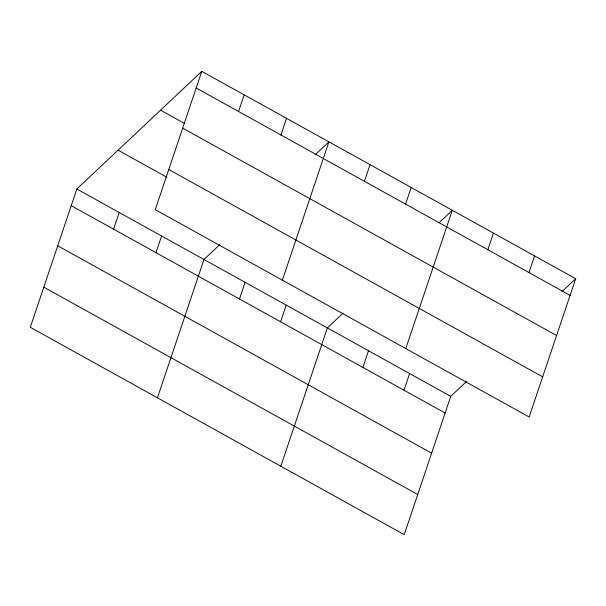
<?xml version="1.0" encoding="UTF-8"?>
<svg xmlns="http://www.w3.org/2000/svg" width="606" height="606" viewBox="0 0 606 606"><rect width="100%" height="100%" fill="white"/><g stroke="black" fill="none" stroke-linecap="round" stroke-linejoin="round"><path stroke-width="0.91" d="M201.79 71.341L155.25 209.638L529.159 417.004L575.7 278.707L201.79 71.341L76.841 188.996L30.3 327.293L404.21 534.659L450.75 396.362L466.552 381.485M113.61 229.166L119.215 212.501M155.984 252.672L161.59 235.999M238.559 111.512L244.173 94.839M157.431 397.801L203.972 259.504L219.773 244.619M280.934 135.009L286.547 118.344M239.491 298.985L245.097 282.313M282.381 280.139L328.922 141.842L315.181 154.788M280.616 321.794L286.229 305.121M364.441 181.323L370.054 164.658M280.82 466.226L327.361 327.937L343.163 313.052M405.573 204.131L411.179 187.466M362.88 367.41L368.486 350.745M405.77 348.571L452.311 210.274L439.252 222.569M404.005 390.226L409.618 373.554M487.83 249.755L493.443 233.083M528.962 272.564L534.568 255.899M561.959 291.645L575.7 278.707M196.185 88.006L570.094 295.372M160.56 110.171L184.194 123.276M182.679 128.146L556.581 335.512M168.763 169.498L542.665 376.864M118.079 150.174L166.968 177.293M76.841 188.996L450.75 396.362M71.235 205.669L445.137 413.034M57.721 245.801L431.631 453.167M43.806 287.161L417.716 494.526"/></g></svg>
